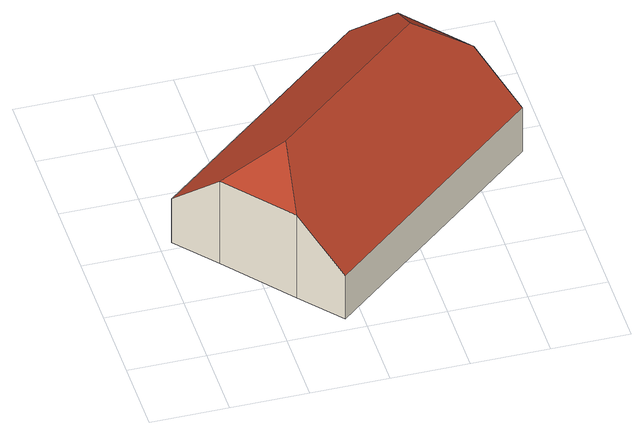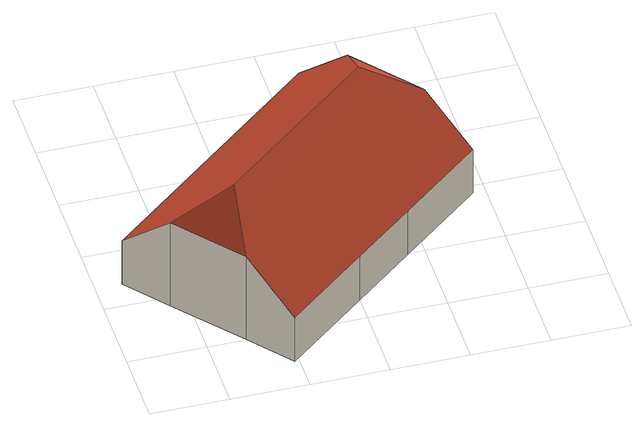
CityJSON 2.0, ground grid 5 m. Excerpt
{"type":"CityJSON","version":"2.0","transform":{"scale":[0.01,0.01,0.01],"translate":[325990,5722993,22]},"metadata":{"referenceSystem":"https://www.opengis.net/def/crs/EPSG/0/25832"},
"CityObjects":{
"building1":{"type":"Building","attributes":{"Geometrietyp2DReferenz":"3000","Gemeindeschluessel":"05170052","function":"31001_1010","roofType":"3300","measuredHeight":8.96},"address":[{"country":"Germany","locality":"Xanten","thoroughfareNumber":"26","thoroughfareName":"Rheinberger Straße"}],"geometry":[{"type":"Solid","lod":"2","boundaries":[[[[0,1,2,3]],[[4,5,1,0]],[[6,7,5,4]],[[8,9,7,6]],[[10,11,9,8]],[[12,13,11,10]],[[14,15,13,12]],[[16,17,15,14]],[[18,19,17,16]],[[3,2,19,18]],[[20,14,12,10,8,6,4,21]],[[4,0,21]],[[21,0,3,18,16,20]],[[16,14,20]],[[1,5,7,9,11,13,15,17,19,2]]]],"semantics":{"surfaces":[{"type":"WallSurface"},{"type":"RoofSurface"},{"type":"GroundSurface"}],"values":[[0,0,0,0,0,0,0,0,0,0,1,1,1,1,2]]}}]}
},
"vertices":[
[664,366,684],[664,366,34],[890,97,34],[890,97,375],[304,795,682],[304,795,34],[79,1062,375],[79,1062,34],[608,1503,375],[608,1503,34],[998,1826,375],[998,1826,34],[1527,2266,375],[1527,2266,34],[1753,1994,687],[1753,1994,34],[2105,1571,687],[2105,1571,34],[2331,1299,375],[2331,1299,34],[1724,1612,930],[709,766,930]
]}
